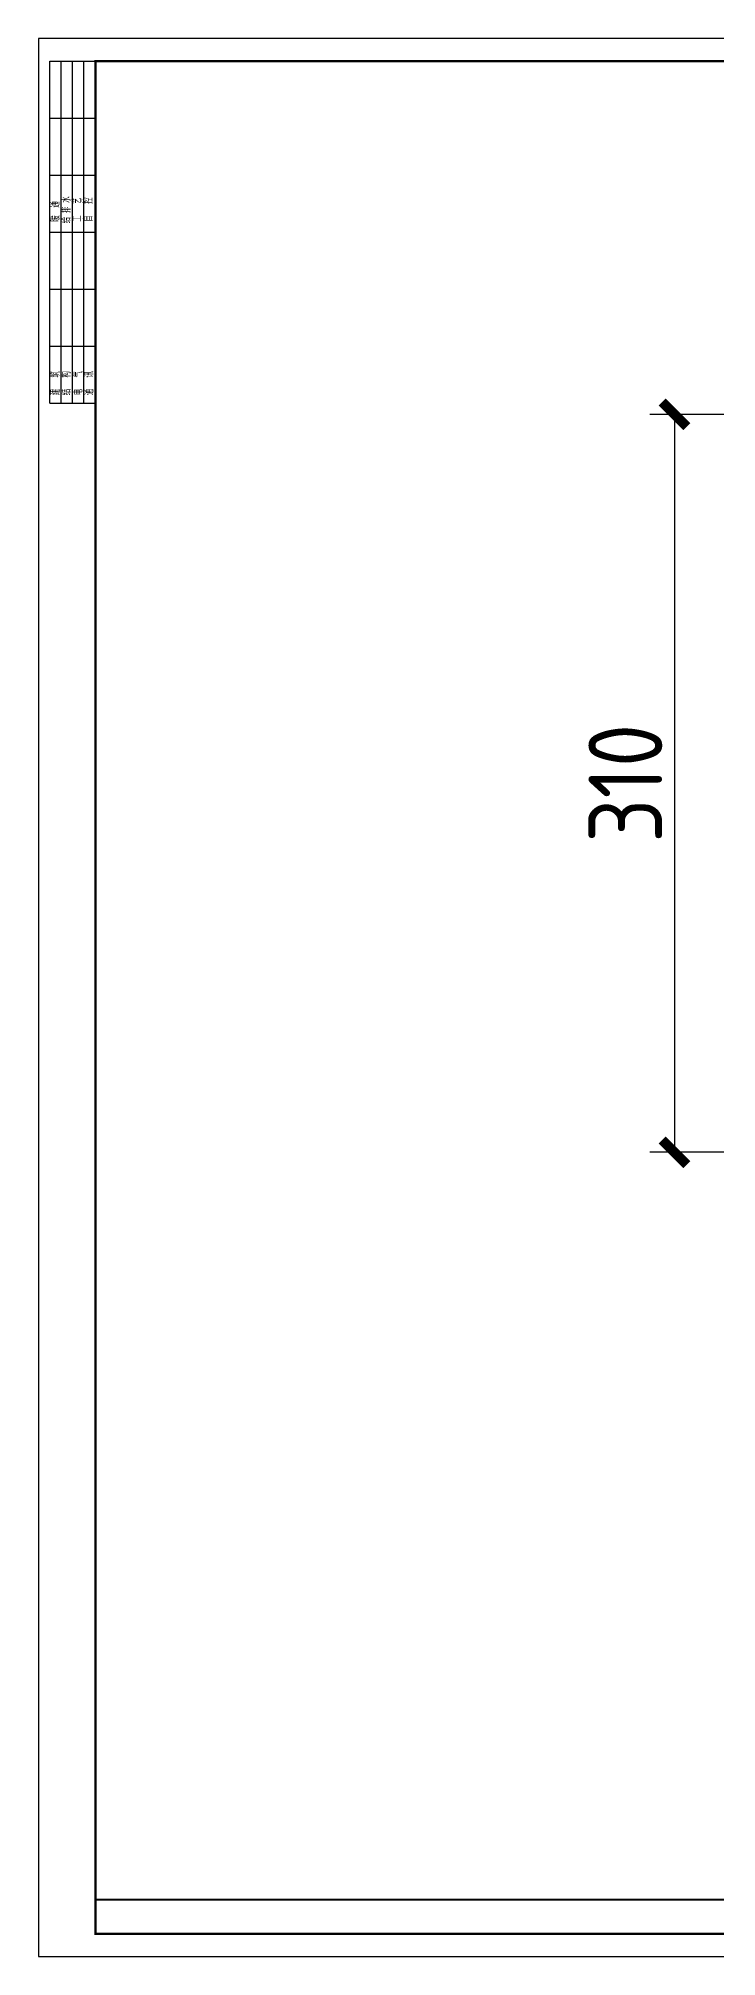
# Model space of a CAD drawing. Extents: x -196983 to 471790, y -783661 to 190401.
# Drawn here: x 238450 to 241207, y -238677 to -230879 of the extents above; entities that cross this region are included whole.
import ezdxf

# ---------------------------------------------------------------- set-up
doc = ezdxf.new("R2010")
doc.units = 0
doc.header["$LTSCALE"] = 1000
doc.header["$MEASUREMENT"] = 0
for name, color, linetype in [('_TCH_MASK', 7, 'Continuous'), ('AXIS', 3, 'Continuous'), ('PUB_TITLE', 4, 'Continuous')]:
    doc.layers.add(name, color=color, linetype=linetype)
doc.styles.get("Standard").update_dxf_attribs({"font": 'gbenor.shx', "bigfont": 'gbcbig.shx'})
doc.dimstyles.get("Standard").update_dxf_attribs({"dimscale": 100, "dimtxt": 3.5, "dimasz": 1, "dimexe": 2.5, "dimexo": 3, "dimgap": 1.5, "dimtad": 1, "dimdec": 0, "dimzin": 0, "dimdsep": 46, "dimtxsty": 'Standard', "dimblk": 'ARCHTICK', "dimcen": 0.09, "dimadec": 0, "dimazin": 0, "dimtfac": 1, "dimtdec": 0, "dimtix": 1, "dimtmove": 2, "dimatfit": 3, "dimfxl": 1, "dimtolj": 1, "dimtzin": 0, "dimarcsym": 0})

# ---------------------------------------------------------------- blocks, each defined once
blk = doc.blocks.new('_ArchTick')
at = {"color": 0, "linetype": 'ByBlock', "const_width": 0.4}
blk.add_lwpolyline([(-0.5, -0.5), (0.5, 0.5)], dxfattribs=at)
blk = doc.blocks.new('*D1671')
at = {"layer": 'AXIS', "color": 0, "lineweight": -2}
for p, q in [((241246.3, -232407.3), (240935.9, -232407.3)), ((241035.9, -232407.3), (241035.9, -235407.3)), ((241246.3, -235407.3), (240935.9, -235407.3))]:
    blk.add_line(p, q, dxfattribs=at)
at = {"layer": 'Defpoints', "color": 0}
for p in [(241446.3, -232407.3), (241035.9, -235407.3), (241446.3, -235407.3)]:
    blk.add_point(p, dxfattribs=at)
at = {"layer": 'AXIS', "color": 0, "lineweight": -2, "xscale": 100, "yscale": 100, "zscale": 100}
for p, rotation in [((241035.9, -232407.3), 90), ((241035.9, -235407.3), 270)]:
    blk.add_blockref('_ArchTick', p, dxfattribs=dict(at, rotation=rotation))
at = {"layer": 'AXIS', "color": 0, "insert": (240835.9, -233907.3), "char_height": 300, "attachment_point": 5, "rotation": 90}
blk.add_mtext('\\A1;310', dxfattribs=at)
blk = doc.blocks.new('$titleblk$00000095')
for p, q in [((-150, 20), (-150, 0)), ((-150, 20), (0, 20)), ((-125, 20), (-125, 0)), ((-100, 20), (-100, 0)), ((-75, 20), (-75, 0)), ((-75, 20), (-75, 0)), ((-50, 20), (-50, 0)), ((-25, 20), (-25, 0)), ((0, 20), (0, 0)), ((-150, 15), (-75, 15)), ((-150, 10), (-75, 10)), ((-75, 15), (0, 15)), ((-75, 10), (0, 10)), ((-150, 5), (-75, 5)), ((-75, 5), (0, 5))]:
    blk.add_line(p, q)
at = {"width": 0.8}
for s, p in [('建   筑', (-146.45, 15.65)), ('暖  通', (-70.35, 15.73)), ('结   构', (-146.45, 10.91)), ('电   气', (-146.45, 5.65)), ('给 排 水', (-71.03, 10.9)), ('工   艺', (-70.35, 6.13)), ('通   讯', (-146.45, 0.88)), ('自   控', (-70.35, 1.24))]:
    blk.add_text(s, height=3.509, dxfattribs=at).set_placement(p)
blk = doc.blocks.new('新块')
at = {"layer": 'PUB_TITLE'}
blk.add_lwpolyline([(-47560, 0), (0, 0), (0, 33640), (-47560, 33640)], close=True, dxfattribs=at)
at = {"layer": 'PUB_TITLE', "const_width": 40}
blk.add_lwpolyline([(-46560, 400), (-400, 400), (-400, 33240), (-46560, 33240)], close=True, dxfattribs=at)
at = {"layer": 'PUB_TITLE', "const_width": 32}
blk.add_lwpolyline([(-400, 1000), (-46560, 1000)], dxfattribs=at)
at = {"layer": 'PUB_TITLE', "xscale": 40, "yscale": 40, "zscale": 40, "rotation": 90}
blk.add_blockref('$titleblk$00000095', (-46560, 33240), dxfattribs=at)
for tag, p in [('审定人', (-8147, 838)), ('审核人', (-8147, 641)), ('设计负责人', (-6745, 649)), ('校对', (-6621, 837)), ('工程名称', (-5026, 781)), ('图名', (-3347, 649)), ('日期', (-905, 632)), ('阶段', (-810, 832)), ('项目负责人', (-8228, 444)), ('设计人', (-6659, 447)), ('项目名称', (-5026, 479)), ('图号', (-1657, 502)), ('比例', (-810, 446))]:
    blk.add_attdef(tag, p, '', height=120)

msp = doc.modelspace()

# ---------------------------------------------------------------- block references
at = {"layer": '_TCH_MASK', "color": 0, "lineweight": 15, "xscale": 0.2318313279538415, "yscale": 0.2318313278956339, "zscale": 0.2318313279437338}
msp.add_blockref('新块', (249475.6, -238677.5), dxfattribs=at)

# ---------------------------------------------------------------- dimensions: what is measured, and where the dimension line sits
at = {"layer": 'AXIS', "color": 4}
dim = msp.add_aligned_dim(p1=(241446.3, -232407.3), p2=(241446.3, -235407.3), distance=-410.4, text='310', dimstyle='Standard', override={"dimtxt": 3, "dimexe": 1, "dimexo": 2, "dimgap": 0.5, "dimlfac": 0.1}, dxfattribs=at)
dim.commit()
dim.dimension.update_dxf_attribs({"geometry": '*D1671', "text_midpoint": (240835.9, -233907.3)})

doc.saveas('drawing.dxf')
